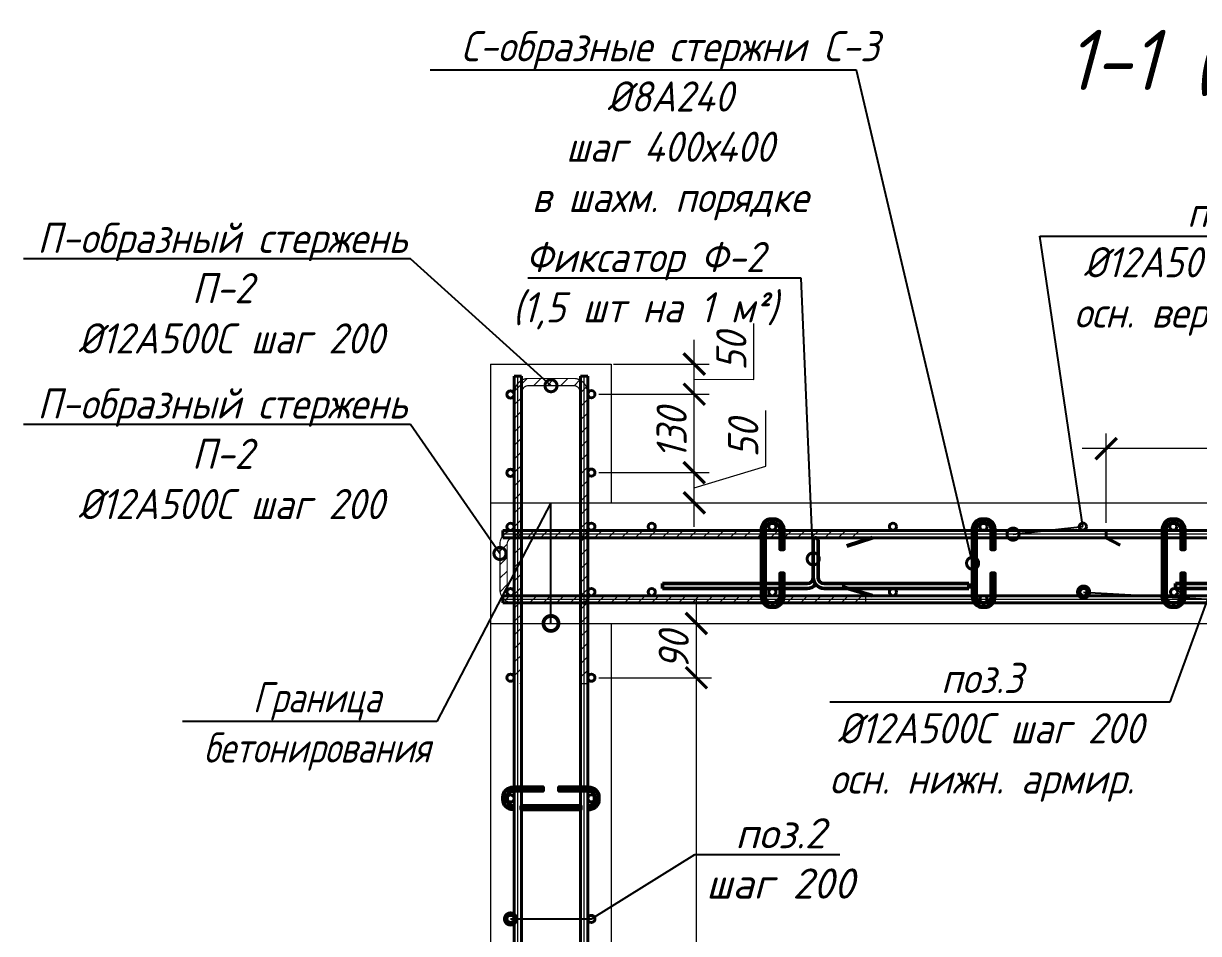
# Model space of a CAD drawing. Header units: millimetres. Extents: x 504091 to 2165846, y 135022 to 442887.
# Drawn here: x 1171736 to 1173684, y 229591 to 231100 of the extents above; entities that cross this region are included whole.
import ezdxf
from ezdxf import colors
from ezdxf.entities.mleader import LeaderData, LeaderLine
from ezdxf.math import Vec2, Vec3

# ---------------------------------------------------------------- set-up
doc = ezdxf.new("R2010")
doc.units = ezdxf.units.MM
doc.layers.get('Defpoints').update_dxf_attribs({"color": 255})
doc.layers.add('!Defpoints', color=255, linetype='Continuous', lineweight=5, plot=False)
for name, color, linetype, lineweight in [('Аннотация', 7, 'Continuous', 9), ('Арматура 12', 26, 'Continuous', 50), ('К_Арматура 8', 134, 'Continuous', 50), ('КР_Арматура 12', 174, 'Continuous', 40), ('Монолит тонкий', 204, 'Continuous', 9), ('Размер', 7, 'Continuous', 13), ('Размеры КР', 164, 'Continuous', 9)]:
    doc.layers.add(name, color=color, linetype=linetype, lineweight=lineweight)
doc.styles.add('GOST 2.304_new', font='isocpeur.ttf', dxfattribs={"width": 0.9, "oblique": 15})
doc.linetypes.add('зигзаг', pattern='A,0.00254,-5.08,[131,ltypeshp.shx,S=5.08,R=0,X=-5.08,Y=0],-10.16,[131,ltypeshp.shx,S=5.08,R=180,X=5.08,Y=0],-5.08', length=20.32254)
doc.dimstyles.new('SPDS 1_20', dxfattribs={"dimscale": 20, "dimtxt": 2.5, "dimasz": 1.77, "dimexe": 1.25, "dimexo": 0.625, "dimtad": 1, "dimdec": 0, "dimrnd": 0.001, "dimtxsty": 'GOST 2.304_new', "dimblk": 'ARCHTICK', "dimcen": 2.5, "dimdle": 2, "dimclrt": 256, "dimadec": 0, "dimazin": 2, "dimtfac": 0.75, "dimtdec": 0, "dimtmove": 1, "dimatfit": 3, "dimfxl": 0, "dimtolj": 1, "dimlwd": 9, "dimlwe": 9, "dimarcsym": 0})

# ---------------------------------------------------------------- blocks, each defined once
blk = doc.blocks.new('_ArchTick')
at = {"color": 0, "linetype": 'ByBlock', "const_width": 0.15}
blk.add_lwpolyline([(-0.5, -0.5), (0.5, 0.5)], dxfattribs=at)
blk = doc.blocks.new('*D2260')
at = {"layer": 'Defpoints', "color": 0, "lineweight": 20, "transparency": 16777216}
for p in [(1173530.4, 230395.1), (1173530.4, 230259.4), (1174030.4, 230253.4)]:
    blk.add_point(p, dxfattribs=at)
at = {"layer": 'Размеры КР', "color": 0, "lineweight": 9, "transparency": 16777216}
for p, q in [((1173530.4, 230271.9), (1173530.4, 230420.1)), ((1174030.4, 230265.9), (1174030.4, 230420.1)), ((1174070.4, 230395.1), (1173490.4, 230395.1))]:
    blk.add_line(p, q, dxfattribs=at)
at = {"layer": 'Размеры КР', "color": 0, "lineweight": 9, "transparency": 16777216, "xscale": 35.4, "yscale": 35.4, "zscale": 35.4, "rotation": 180}
blk.add_blockref('_ArchTick', (1173530.4, 230395.1), dxfattribs=at)
at = {"layer": 'Размеры КР', "color": 0, "lineweight": 9, "transparency": 16777216, "xscale": 35.4, "yscale": 35.4, "zscale": 35.4}
blk.add_blockref('_ArchTick', (1174030.4, 230395.1), dxfattribs=at)
at = {"layer": 'Размеры КР', "lineweight": 20, "transparency": 16777216, "insert": (1173780.4, 230432.6), "char_height": 50, "attachment_point": 5, "style": 'GOST 2.304_new'}
blk.add_mtext('\\A1;500', dxfattribs=at)
blk = doc.blocks.new('_DotSmall')
at = {"color": 0, "linetype": 'ByBlock', "lineweight": 35, "const_width": 0.5}
blk.add_lwpolyline([(-0.0625, 0, 1), (0.0625, 0, 1)], format="xyb", close=True, dxfattribs=at)
blk = doc.blocks.new('*D2268')
at = {"layer": 'Defpoints', "color": 0, "lineweight": 20, "transparency": 16777216}
for p in [(1172677, 230015.3), (1172851.1, 230015.3), (1172677, 228215.3)]:
    blk.add_point(p, dxfattribs=at)
at = {"layer": 'Размеры КР', "color": 0, "lineweight": 9, "transparency": 16777216}
for p, q in [((1172851.1, 228175.3), (1172851.1, 230055.3)), ((1172689.5, 230015.3), (1172876.1, 230015.3)), ((1172689.5, 228215.3), (1172876.1, 228215.3))]:
    blk.add_line(p, q, dxfattribs=at)
at = {"layer": 'Размеры КР', "color": 0, "lineweight": 9, "transparency": 16777216, "xscale": 35.4, "yscale": 35.4, "zscale": 35.4}
for p, rotation in [((1172851.1, 230015.3), 90), ((1172851.1, 228215.3), 270)]:
    blk.add_blockref('_ArchTick', p, dxfattribs=dict(at, rotation=rotation))
at = {"layer": 'Размеры КР', "lineweight": 20, "transparency": 16777216, "insert": (1172813.6, 229115.3), "char_height": 50, "attachment_point": 5, "rotation": 90, "style": 'GOST 2.304_new'}
blk.add_mtext('\\A1;200х9=1800', dxfattribs=at)
blk = doc.blocks.new('*D2269')
at = {"layer": 'Defpoints', "color": 0, "lineweight": 20, "transparency": 16777216}
for p in [(1172710, 230105.3), (1172851.1, 230105.3), (1172677, 230015.3)]:
    blk.add_point(p, dxfattribs=at)
at = {"layer": 'Размеры КР', "color": 0, "lineweight": 9, "transparency": 16777216}
for p, q in [((1172851.1, 229975.3), (1172851.1, 230145.3)), ((1172722.5, 230105.3), (1172876.1, 230105.3)), ((1172689.5, 230015.3), (1172876.1, 230015.3))]:
    blk.add_line(p, q, dxfattribs=at)
at = {"layer": 'Размеры КР', "color": 0, "lineweight": 9, "transparency": 16777216, "xscale": 35.4, "yscale": 35.4, "zscale": 35.4}
for p, rotation in [((1172851.1, 230105.3), 90), ((1172851.1, 230015.3), 270)]:
    blk.add_blockref('_ArchTick', p, dxfattribs=dict(at, rotation=rotation))
at = {"layer": 'Размеры КР', "lineweight": 20, "transparency": 16777216, "insert": (1172813.6, 230060.3), "char_height": 50, "attachment_point": 5, "rotation": 90, "style": 'GOST 2.304_new'}
blk.add_mtext('\\A1;90', dxfattribs=at)
blk = doc.blocks.new('*D2306')
at = {"layer": 'Defpoints', "color": 0, "lineweight": 20, "transparency": 16777216}
for p in [(1172677, 230355.3), (1172847.6, 230355.3), (1172710, 230305.3)]:
    blk.add_point(p, dxfattribs=at)
at = {"layer": 'Размеры КР', "color": 0, "lineweight": 9, "transparency": 16777216}
for p, q in [((1172966.3, 230366), (1172966.3, 230458.4)), ((1172847.6, 230265.3), (1172847.6, 230395.3)), ((1172689.5, 230355.3), (1172872.6, 230355.3)), ((1172847.6, 230330.3), (1172966.3, 230366)), ((1172722.5, 230305.3), (1172872.6, 230305.3))]:
    blk.add_line(p, q, dxfattribs=at)
at = {"layer": 'Размеры КР', "color": 0, "lineweight": 9, "transparency": 16777216, "xscale": 35.4, "yscale": 35.4, "zscale": 35.4}
for p, rotation in [((1172847.6, 230355.3), 90), ((1172847.6, 230305.3), 270)]:
    blk.add_blockref('_ArchTick', p, dxfattribs=dict(at, rotation=rotation))
at = {"layer": 'Размеры КР', "lineweight": 20, "transparency": 16777216, "insert": (1172928.8, 230412.2), "char_height": 50, "attachment_point": 5, "rotation": 90, "style": 'GOST 2.304_new'}
blk.add_mtext('\\A1;50', dxfattribs=at)
blk = doc.blocks.new('*D2307')
at = {"layer": 'Defpoints', "color": 0, "lineweight": 20, "transparency": 16777216}
for p in [(1172677, 230485.3), (1172847.6, 230485.3), (1172677, 230355.3)]:
    blk.add_point(p, dxfattribs=at)
at = {"layer": 'Размеры КР', "color": 0, "lineweight": 9, "transparency": 16777216}
for p, q in [((1172847.6, 230315.3), (1172847.6, 230525.3)), ((1172689.5, 230485.3), (1172872.6, 230485.3)), ((1172689.5, 230355.3), (1172872.6, 230355.3))]:
    blk.add_line(p, q, dxfattribs=at)
at = {"layer": 'Размеры КР', "color": 0, "lineweight": 9, "transparency": 16777216, "xscale": 35.4, "yscale": 35.4, "zscale": 35.4}
for p, rotation in [((1172847.6, 230485.3), 90), ((1172847.6, 230355.3), 270)]:
    blk.add_blockref('_ArchTick', p, dxfattribs=dict(at, rotation=rotation))
at = {"layer": 'Размеры КР', "lineweight": 20, "transparency": 16777216, "insert": (1172810.1, 230420.3), "char_height": 50, "attachment_point": 5, "rotation": 90, "style": 'GOST 2.304_new'}
blk.add_mtext('\\A1;130', dxfattribs=at)
blk = doc.blocks.new('*D2308')
at = {"layer": 'Defpoints', "color": 0, "lineweight": 20, "transparency": 16777216}
for p in [(1172701.5, 230535.3), (1172847.6, 230535.3), (1172677, 230485.3)]:
    blk.add_point(p, dxfattribs=at)
at = {"layer": 'Размеры КР', "color": 0, "lineweight": 9, "transparency": 16777216}
for p, q in [((1172946.6, 230510), (1172946.6, 230602.4)), ((1172847.6, 230445.3), (1172847.6, 230575.3)), ((1172714, 230535.3), (1172872.6, 230535.3)), ((1172847.6, 230510.3), (1172946.6, 230510)), ((1172689.5, 230485.3), (1172872.6, 230485.3))]:
    blk.add_line(p, q, dxfattribs=at)
at = {"layer": 'Размеры КР', "color": 0, "lineweight": 9, "transparency": 16777216, "xscale": 35.4, "yscale": 35.4, "zscale": 35.4}
for p, rotation in [((1172847.6, 230535.3), 90), ((1172847.6, 230485.3), 270)]:
    blk.add_blockref('_ArchTick', p, dxfattribs=dict(at, rotation=rotation))
at = {"layer": 'Размеры КР', "lineweight": 20, "transparency": 16777216, "insert": (1172909.1, 230556.2), "char_height": 50, "attachment_point": 5, "rotation": 90, "style": 'GOST 2.304_new'}
blk.add_mtext('\\A1;50', dxfattribs=at)

msp = doc.modelspace()

# ---------------------------------------------------------------- hatches: boundary and pattern name
at = {"layer": 'Размер', "lineweight": 13, "transparency": 33554687}
h = msp.add_hatch(dxfattribs=at)
h.set_pattern_fill('ANSI31', color=256, scale=5)
h.set_pattern_definition([(45, (5777.716, 0), (-11.22532015, 11.22532015), [])])
edge = h.paths.add_edge_path()
edge.add_line((1172550.23, 230005.3462), (1172550.357, 230489.5483))
edge.add_arc((1172572.257, 230489.5483), 21.9, 90, 180, ccw=False)
edge.add_line((1172572.257, 230511.4483), (1172648.0523, 230511.4483))
edge.add_arc((1172648.0523, 230489.5483), 21.9, 0, 90, ccw=False)
edge.add_line((1172669.9523, 230489.5483), (1172669.9523, 230005.3462))
edge.add_line((1172669.9523, 230005.3462), (1172657.9523, 230005.3462))
edge.add_line((1172657.9523, 230005.3462), (1172657.9523, 230489.5483))
edge.add_arc((1172648.0523, 230489.5483), 9.9, 0, 90)
edge.add_line((1172648.0523, 230499.4483), (1172572.257, 230499.4483))
edge.add_arc((1172572.257, 230489.5483), 9.9, 90, 180)
edge.add_line((1172562.357, 230489.5483), (1172562.23, 230005.3462))
edge.add_line((1172562.23, 230005.3462), (1172550.23, 230005.3462))
h = msp.add_hatch(dxfattribs=at)
h.set_pattern_fill('ANSI31', color=256, scale=5)
h.set_pattern_definition([(45, (7466.315, -12), (-11.22532015, 11.22532015), [])])
edge = h.paths.add_edge_path()
edge.add_line((1173131.6379, 230259.0796), (1172547.4358, 230258.9526))
edge.add_arc((1172547.4358, 230237.0526), 21.9, 90, 180)
edge.add_line((1172525.5358, 230237.0526), (1172525.5358, 230161.2574))
edge.add_arc((1172547.4358, 230161.2574), 21.9, 180, 270)
edge.add_line((1172547.4358, 230139.3574), (1173131.6379, 230139.3574))
edge.add_line((1173131.6379, 230139.3574), (1173131.6379, 230151.3574))
edge.add_line((1173131.6379, 230151.3574), (1172547.4358, 230151.3574))
edge.add_arc((1172547.4358, 230161.2574), 9.9, 180, 270, ccw=False)
edge.add_line((1172537.5358, 230161.2574), (1172537.5358, 230237.0526))
edge.add_arc((1172547.4358, 230237.0526), 9.9, 90, 180, ccw=False)
edge.add_line((1172547.4358, 230246.9526), (1173131.6379, 230247.0796))
edge.add_line((1173131.6379, 230247.0796), (1173131.6379, 230259.0796))

# ---------------------------------------------------------------- linework, layer by layer
at = {"layer": '!Defpoints', "lineweight": 15, "ltscale": 100}
for p, q in [((1172555.047, 227910.126), (1172555.047, 230515.3471)), ((1174377.1785, 230253.3574), (1172530.047, 230253.3574)), ((1172530.047, 230145.3574), (1174740.047, 230145.3574))]:
    msp.add_line(p, q, dxfattribs=at)
msp.add_lwpolyline([(1172689.047, 227906.144, -0.414213562), (1172665.047, 227930.144), (1172665.047, 230515.3471)], format="xyb", dxfattribs=at)
at = {"layer": 'Арматура 12', "lineweight": 53, "ltscale": 20}
for p, q in [((1173143.0393, 230247.0796), (1173100.7194, 230233.2996)), ((1173143.0393, 230151.3574), (1173092.9167, 230165.811))]:
    msp.add_line(p, q, dxfattribs=at)
for points in [[(1172550.23, 230005.3462, 2, 2, 0), (1172550.357, 230489.5483, 2, 2, -0.414213562), (1172572.257, 230511.4483, 2, 2, 0), (1172648.0523, 230511.4483, 2, 2, -0.414213562), (1172669.9523, 230489.5483, 2, 2, 0), (1172669.9523, 230005.3462, 2, 2, 0), (1172657.9523, 230005.3462, 2, 2, 0), (1172657.9523, 230489.5483, 2, 2, 0.414213562), (1172648.0523, 230499.4483, 2, 2, 0), (1172572.257, 230499.4483, 2, 2, 0.414213562), (1172562.357, 230489.5483, 2, 2, 0), (1172562.23, 230005.3462, 0, 0, 0)], [(1173131.6379, 230259.0796, 2, 2, 0), (1172547.4358, 230258.9526, 2, 2, 0.414213562), (1172525.5358, 230237.0526, 2, 2, 0), (1172525.5358, 230161.2574, 2, 2, 0.414213562), (1172547.4358, 230139.3574, 2, 2, 0), (1173131.6379, 230139.3574, 2, 2, 0), (1173131.6379, 230151.3574, 2, 2, 0), (1172547.4358, 230151.3574, 2, 2, -0.414213562), (1172537.5358, 230161.2574, 2, 2, 0), (1172537.5358, 230237.0526, 2, 2, -0.414213562), (1172547.4358, 230246.9526, 2, 2, 0), (1173131.6379, 230247.0796, 0, 0, 0)]]:
    msp.add_lwpolyline(points, format="xyseb", close=True, dxfattribs=at)
for points in [[(1172965.2373, 230259.3574, -0.47562841), (1172975.5407, 230271.8747), (1172979.386, 230271.8747, -0.414213562), (1172989.886, 230261.3747), (1172989.886, 230228.3343), (1172995.886, 230228.3343), (1172995.886, 230261.3747, 0.414213562), (1172979.386, 230277.8747), (1172975.5407, 230277.8747, 0.450483028), (1172959.147, 230259.3574, 0.242110317)], [(1173315.2373, 230259.3574, -0.47562841), (1173325.5407, 230271.8747), (1173329.386, 230271.8747, -0.414213562), (1173339.886, 230261.3747), (1173339.886, 230228.3343), (1173345.886, 230228.3343), (1173345.886, 230261.3747, 0.414213562), (1173329.386, 230277.8747), (1173325.5407, 230277.8747, 0.450483028), (1173309.147, 230259.3574, 0.242110317)], [(1173629.9632, 230259.3757, -0.47562841), (1173640.2666, 230271.893), (1173644.1119, 230271.893, -0.414213562), (1173654.6119, 230261.393), (1173654.6119, 230228.3526), (1173660.6119, 230228.3526), (1173660.6119, 230261.393, 0.414213562), (1173644.1119, 230277.893), (1173640.2666, 230277.893, 0.450483028), (1173623.8729, 230259.3757, 0.242110317)], [(1172959.0407, 230150.9709), (1172959.0407, 230149.2147, 0.414213562), (1172975.5407, 230132.7147), (1172979.386, 230132.7147, 0.414213562), (1172995.886, 230149.2147), (1172995.886, 230188.1446), (1172989.886, 230188.1446), (1172989.886, 230149.2147, -0.414213562), (1172979.386, 230138.7147), (1172975.5407, 230138.7147, -0.414213562), (1172965.0407, 230149.2147), (1172965.0407, 230150.9709)], [(1173309.0407, 230150.9709), (1173309.0407, 230149.2147, 0.414213562), (1173325.5407, 230132.7147), (1173329.386, 230132.7147, 0.414213562), (1173345.886, 230149.2147), (1173345.886, 230188.1446), (1173339.886, 230188.1446), (1173339.886, 230149.2147, -0.414213562), (1173329.386, 230138.7147), (1173325.5407, 230138.7147, -0.414213562), (1173315.0407, 230149.2147), (1173315.0407, 230150.9709)], [(1173623.7666, 230150.9892), (1173623.7666, 230149.233, 0.414213562), (1173640.2666, 230132.733), (1173644.1119, 230132.733, 0.414213562), (1173660.6119, 230149.233), (1173660.6119, 230188.1629), (1173654.6119, 230188.1629), (1173654.6119, 230149.233, -0.414213562), (1173644.1119, 230138.733), (1173640.2666, 230138.733, -0.414213562), (1173629.7666, 230149.233), (1173629.7666, 230150.9892)], [(1172549.047, 229796.9245), (1172547.547, 229796.9245, -0.414213562), (1172531.047, 229813.4245), (1172531.047, 229817.2698, -0.414213562), (1172547.547, 229833.7698), (1172596.4769, 229833.7698), (1172596.4769, 229827.7698), (1172547.547, 229827.7698, 0.414213562), (1172537.047, 229817.2698), (1172537.047, 229813.4245, 0.414213562), (1172547.547, 229802.9245), (1172549.047, 229802.9245)], [(1172671.047, 229803.0301, 0.460305877), (1172683.047, 229813.4245), (1172683.047, 229817.2698, 0.414213562), (1172672.547, 229827.7698), (1172623.6314, 229827.7698), (1172623.6314, 229833.7698), (1172672.547, 229833.7698, -0.414213562), (1172689.047, 229817.2698), (1172689.047, 229813.4245, -0.441038441), (1172671.047, 229796.9757, -0.242110317)]]:
    msp.add_lwpolyline(points, format="xyb", dxfattribs=at)
for points in [[(1172965.0407, 230151.3574), (1172965.0407, 230258.9709), (1172959.0407, 230258.9709), (1172959.0407, 230151.3574)], [(1173315.0407, 230151.3574), (1173315.0407, 230258.9709), (1173309.0407, 230258.9709), (1173309.0407, 230151.3574)], [(1173629.7666, 230151.3757), (1173629.7666, 230258.9892), (1173623.7666, 230258.9892), (1173623.7666, 230151.3757)]]:
    msp.add_lwpolyline(points, dxfattribs=at)
msp.add_lwpolyline([(1172561.047, 229802.9245), (1172659.047, 229802.9245), (1172659.047, 229796.9245), (1172561.047, 229796.9245)], close=True, dxfattribs=at)
at = {"layer": 'К_Арматура 8', "ltscale": 40}
for p, q in [((1173044.8202, 230243.3574), (1173044.8202, 230181.3513)), ((1173052.8202, 230243.3574), (1173052.8202, 230181.3513)), ((1172794.8202, 230171.3513), (1173034.8202, 230171.3513)), ((1172794.8202, 230171.3513), (1172794.8202, 230163.3513)), ((1172794.8202, 230163.3513), (1173034.8202, 230163.3513)), ((1173302.8202, 230171.3513), (1173062.8202, 230171.3513)), ((1173302.8202, 230163.3513), (1173062.8202, 230163.3513)), ((1173302.8202, 230171.3513), (1173302.8202, 230163.3513)), ((1173645.6277, 230171.3513), (1173885.6277, 230171.3513)), ((1173645.6277, 230171.3513), (1173645.6277, 230163.3513)), ((1173645.6277, 230163.3513), (1173885.6277, 230163.3513))]:
    msp.add_line(p, q, dxfattribs=at)
for centre, radius, start, end in [((1173048.8202, 230243.3574), 4, 0, 180), ((1173034.8202, 230181.3513), 10, 270, 0), ((1173062.8202, 230181.3513), 18, 180, 270), ((1173062.8202, 230181.3513), 10, 180, 270), ((1173034.8202, 230181.3513), 18, 270, 321.0575587)]:
    msp.add_arc(centre, radius, start, end, dxfattribs=at)
at = {"layer": 'КР_Арматура 12', "ltscale": 12}
for p, q in [((1172549.047, 230515.3471), (1172561.047, 230515.3471)), ((1172659.047, 230515.3471), (1172671.047, 230515.3471)), ((1172530.047, 230247.3574), (1172530.047, 230259.3574)), ((1174338.4256, 230259.3574), (1172530.047, 230259.3574)), ((1173530.4161, 230247.3574), (1173530.4161, 230259.3574)), ((1174335.7979, 230247.3574), (1172530.047, 230247.3574)), ((1173530.4161, 230247.3574), (1173553.938, 230234.9968)), ((1172530.047, 230139.3574), (1172530.047, 230151.3574)), ((1172530.047, 230151.3574), (1174740.047, 230151.3574)), ((1172530.047, 230139.3574), (1174740.047, 230139.3574))]:
    msp.add_line(p, q, dxfattribs=at)
for points in [[(1172579.047, 227900.144, -0.414213562), (1172549.047, 227930.144), (1172549.047, 230515.3471)], [(1172579.047, 227912.144, -0.414213562), (1172561.047, 227930.144), (1172561.047, 230515.3471)], [(1172689.047, 227900.144, -0.414213562), (1172659.047, 227930.144), (1172659.047, 230515.3471)], [(1172689.047, 227912.144, -0.414213562), (1172671.047, 227930.144), (1172671.047, 230515.3471)]]:
    msp.add_lwpolyline(points, format="xyb", dxfattribs=at)
for centre in [(1172543.0481, 230484.9607), (1172677.0158, 230485.3471), (1172543.0481, 230354.9607), (1172677.0158, 230355.3471), (1172543.0481, 230265.3574), (1172677.0158, 230265.7438), (1172777.047, 230265.7438), (1172977.047, 230265.7438), (1173177.047, 230265.7438), (1173327.047, 230265.7438), (1173491.7729, 230265.7621), (1173641.7729, 230265.7621), (1172543.0481, 230157.3574), (1172677.0158, 230157.3574), (1172777.047, 230157.3574), (1172977.047, 230157.3574), (1173177.047, 230157.3574), (1173493.047, 230157.3574), (1173643.047, 230157.3574), (1173327.047, 230145.3574), (1172543.047, 230015.3471), (1172677.047, 230015.3471), (1172543.047, 229815.3471), (1172677.047, 229815.3471), (1172543.047, 229615.3471), (1172677.047, 229615.3471)]:
    msp.add_circle(centre, 6, dxfattribs=at)
at = {"layer": 'Монолит тонкий', "lineweight": 15, "ltscale": 100}
for p, q in [((1172510.047, 230535.3471), (1172510.047, 228165.3471)), ((1172510.047, 230535.3471), (1172710.047, 230535.3471)), ((1172710.047, 230535.3471), (1172710.047, 230305.3471)), ((1172710.047, 230305.3471), (1174460.047, 230305.3471)), ((1172710.047, 230105.3471), (1174260.047, 230105.3471)), ((1172710.047, 230105.3471), (1172710.047, 228165.3471))]:
    msp.add_line(p, q, dxfattribs=at)
at = {"layer": 'Размеры КР', "linetype": 'зигзаг', "lineweight": 20}
for p, q in [((1172510.047, 230305.3471), (1172710.047, 230305.3471)), ((1172510.047, 230105.3471), (1172710.047, 230105.3471))]:
    msp.add_line(p, q, dxfattribs=at)

# ---------------------------------------------------------------- texts
at = {"layer": 'Аннотация', "lineweight": 9, "insert": (1171908.2545, 231089.5083), "char_height": 100, "attachment_point": 1, "line_spacing_factor": 1.022766, "style": 'GOST 2.304_new'}
msp.add_mtext_dynamic_manual_height_columns('\\pi1556.23442;1-1 (М 1:50)', width=3792.212584, gutter_width=1000, heights=[793.4837], dxfattribs=at)

# ---------------------------------------------------------------- dimensions: what is measured, and where the dimension line sits
at = {"layer": 'Размеры КР', "lineweight": 20}
for base, p1, p2, picture, middle in [((1172847.5622, 230535.3471), (1172677.0158, 230485.3471), (1172701.516, 230535.3471), '*D2308', (1172946.5903, 230522.4787)), ((1172851.1272, 230105.3471), (1172677.047, 230015.3471), (1172710.047, 230105.3471), '*D2269', (1172851.1272, 230060.3471))]:
    dim = msp.add_linear_dim(base=base, p1=p1, p2=p2, angle=90, dimstyle='SPDS 1_20', dxfattribs=at)
    dim.commit()
    dim.dimension.update_dxf_attribs({"geometry": picture, "text_midpoint": middle, "dimtype": 160})
for base, p1, p2, picture, middle in [((1172847.5622, 230485.3471), (1172677.0158, 230355.3471), (1172677.0158, 230485.3471), '*D2307', (1172810.0622, 230420.3471)), ((1172847.5622, 230355.3471), (1172710.047, 230305.3471), (1172677.0158, 230355.3471), '*D2306', (1172928.8122, 230378.4721))]:
    dim = msp.add_linear_dim(base=base, p1=p1, p2=p2, angle=90, dimstyle='SPDS 1_20', dxfattribs=at)
    dim.commit()
    dim.dimension.update_dxf_attribs({"geometry": picture, "text_midpoint": middle})
dim = msp.add_linear_dim(base=(1173530.4161, 230395.1211), p1=(1174030.4161, 230253.3574), p2=(1173530.4161, 230259.3574), dimstyle='SPDS 1_20', dxfattribs=at)
dim.commit()
dim.dimension.update_dxf_attribs({"geometry": '*D2260', "text_midpoint": (1173780.4161, 230432.6211)})
dim = msp.add_linear_dim(base=(1172851.1272, 230015.3471), p1=(1172677.047, 228215.3471), p2=(1172677.047, 230015.3471), angle=90, text='200х9=<>', dimstyle='SPDS 1_20', dxfattribs=at)
dim.commit()
dim.dimension.update_dxf_attribs({"geometry": '*D2268', "text_midpoint": (1172813.6272, 229115.3471)})

# ---------------------------------------------------------------- leaders
at = {"layer": 'Размер', "ltscale": 20}
ml = msp.add_multileader_mtext('Standard', dxfattribs=at)
ml.set_content('\\A1;С-образные стержни С-3 %%C8А240\\Pшаг 400х400\\Pв шахм. порядке ', color=256, style='GOST 2.304_new')
ml.set_leader_properties()
ml.set_arrow_properties(name='DOTSMALL')
ml.build(insert=Vec2(0, 0))
ml.multileader.update_dxf_attribs({"text_left_attachment_type": 6, "text_right_attachment_type": 6, "arrow_head_size": 40})
ctx = ml.context
ctx.base_point, ctx.char_height, ctx.arrow_head_size, ctx.landing_gap_size, ctx.plane_origin = Vec3(1172506.5493, 231022.3276), 50, 40, 0, Vec3(1175655.6195, 261325.2448)
ctx.left_attachment, ctx.right_attachment, ctx.text_align_type = 6, 6, 1
notes = []
notes.append((ctx, [(1, (1, 1, 0), (1173116.434, 231022.3276), (-1, 0), 8, [(1, [(1173309.0407, 230205.1641)], 0, [])])]))
ctx.mtext.insert, ctx.mtext.width, ctx.mtext.alignment, ctx.mtext.flow_direction = Vec3(1172807.4916, 231087.3276), 691.770084, 2, 5
ml = msp.add_multileader_mtext('Standard', dxfattribs=at)
ml.set_content('\\A1;поз.3\\P %%C12А500С шаг 200\\Pосн. верхн. армир.', color=256, style='GOST 2.304_new')
ml.set_leader_properties()
ml.set_arrow_properties(name='DOTSMALL')
ml.build(insert=Vec2(0, 0))
ml.multileader.update_dxf_attribs({"text_left_attachment_type": 6, "text_right_attachment_type": 6, "arrow_head_size": 40})
ctx = ml.context
ctx.base_point, ctx.char_height, ctx.arrow_head_size, ctx.landing_gap_size, ctx.plane_origin = Vec3(1173428.7199, 230747.5253), 50, 40, 0, Vec3(1175788.6086, 259962.4252)
ctx.left_attachment, ctx.right_attachment, ctx.text_align_type = 6, 6, 1
notes.append((ctx, [(0, (1, 1, 0), (1173420.7199, 230747.5253), (1, 0), 8, [(1, [(1173376.1525, 230253.3574), (1173491.7729, 230265.7621)], 0, [])])]))
ctx.mtext.insert, ctx.mtext.width, ctx.mtext.alignment, ctx.mtext.flow_direction = Vec3(1173732.2135, 230812.5253), 896.133701, 2, 5
ml = msp.add_multileader_mtext('Standard', dxfattribs=at)
ml.set_content('\\A1;П-образный стержень П-2\\P %%C12А500С шаг 200', color=256, style='GOST 2.304_new')
ml.set_leader_properties()
ml.set_arrow_properties(name='DOTSMALL')
ml.build(insert=Vec2(0, 0))
ml.multileader.update_dxf_attribs({"text_left_attachment_type": 6, "text_right_attachment_type": 6, "arrow_head_size": 40})
ctx = ml.context
ctx.base_point, ctx.char_height, ctx.arrow_head_size, ctx.landing_gap_size, ctx.plane_origin = Vec3(1171761.9839, 230709.5689), 50, 40, 0, Vec3(1174306.2569, 260500.7075)
ctx.left_attachment, ctx.right_attachment, ctx.text_align_type = 6, 6, 1
notes.append((ctx, [(1, (1, 1, 0), (1172376.9712, 230709.5689), (-1, 0), 8, [(1, [(1172610.1546, 230499.4483)], 0, [])])]))
ctx.mtext.insert, ctx.mtext.width, ctx.mtext.alignment, ctx.mtext.flow_direction = Vec3(1172065.4775, 230769.5689), 627.027399, 2, 5
ml = msp.add_multileader_mtext('Standard', dxfattribs=at)
ml.set_content('\\A1;Фиксатор Ф-2 \\P(1,5 шт на 1 м²)', color=256, style='GOST 2.304_new')
ml.set_leader_properties()
ml.set_arrow_properties(name='DOTSMALL')
ml.build(insert=Vec2(0, 0))
ml.multileader.update_dxf_attribs({"text_left_attachment_type": 6, "text_right_attachment_type": 6, "arrow_head_size": 40})
ctx = ml.context
ctx.base_point, ctx.char_height, ctx.arrow_head_size, ctx.landing_gap_size, ctx.plane_origin = Vec3(1172515.0726, 230677.8037), 50, 40, 0, Vec3(1172060.2435, 259223.8305)
ctx.left_attachment, ctx.right_attachment, ctx.text_align_type = 6, 6, 1
notes.append((ctx, [(0, (1, 1, 0), (1173024.7907, 230677.8037), (-1, 0), 8, [(1, [(1173044.8202, 230212.3543)], 0, [])])]))
ctx.mtext.insert, ctx.mtext.rotation, ctx.mtext.width, ctx.mtext.alignment, ctx.mtext.flow_direction = Vec3(1172765.9316, 230737.8037), 6.283185307, 543.43425, 2, 5
ml = msp.add_multileader_mtext('Standard', dxfattribs=at)
ml.set_content('\\A1;П-образный стержень П-2\\P %%C12А500С шаг 200', color=256, style='GOST 2.304_new')
ml.set_leader_properties()
ml.set_arrow_properties(name='DOTSMALL')
ml.build(insert=Vec2(0, 0))
ml.multileader.update_dxf_attribs({"text_left_attachment_type": 6, "text_right_attachment_type": 6, "arrow_head_size": 40})
ctx = ml.context
ctx.base_point, ctx.char_height, ctx.arrow_head_size, ctx.landing_gap_size, ctx.plane_origin = Vec3(1171761.9839, 230434.9221), 50, 40, 0, Vec3(1174306.2569, 260117.7084)
ctx.left_attachment, ctx.right_attachment, ctx.text_align_type = 6, 6, 1
notes.append((ctx, [(1, (1, 1, 0), (1172376.9712, 230434.9221), (-1, 0), 8, [(1, [(1172525.5358, 230221.3202)], 0, [])])]))
ctx.mtext.insert, ctx.mtext.width, ctx.mtext.alignment, ctx.mtext.flow_direction = Vec3(1172065.4775, 230494.9221), 627.027399, 2, 5
ml = msp.add_multileader_mtext('Standard', dxfattribs=at)
ml.set_content('\\A1;{\\W0.8;Граница бетонирования}', color=256, style='GOST 2.304_new')
ml.set_leader_properties()
ml.set_arrow_properties(name='DOTSMALL')
ml.build(insert=Vec2(0, 0))
ml.multileader.update_dxf_attribs({"text_left_attachment_type": 6, "text_right_attachment_type": 6, "arrow_head_size": 50})
ctx = ml.context
ctx.base_point, ctx.char_height, ctx.arrow_head_size, ctx.landing_gap_size, ctx.plane_origin = Vec3(1172031.3303, 229943.0004), 50, 50, 0, Vec3(1151227.6061, 375049.4503)
ctx.left_attachment, ctx.right_attachment, ctx.text_align_type = 6, 6, 1
notes.append((ctx, [(0, (1, 1, 0), (1172420.7277, 229943.0004), (-1, 0), 8, [(1, [(1172610.047, 230105.3471), (1172610.047, 230305.3471)], 0, [])])]))
ctx.mtext.insert, ctx.mtext.rotation, ctx.mtext.width, ctx.mtext.alignment, ctx.mtext.flow_direction = Vec3(1172222.029, 230008.0004), 6.283185307, 409.355297, 2, 5
ml = msp.add_multileader_mtext('Standard', dxfattribs=at)
ml.set_content('\\A1;поз.3\\P %%C12А500С шаг 200\\Pосн. нижн. армир.', color=256, style='GOST 2.304_new')
ml.set_leader_properties()
ml.set_arrow_properties(name='DOTSMALL')
ml.build(insert=Vec2(0, 0))
ml.multileader.update_dxf_attribs({"text_left_attachment_type": 6, "text_right_attachment_type": 6, "arrow_head_size": 40})
ctx = ml.context
ctx.base_point, ctx.char_height, ctx.arrow_head_size, ctx.landing_gap_size, ctx.plane_origin = Vec3(1173020.8746, 229974.8883), 50, 40, 0, Vec3(1175158.4774, 259208.7291)
ctx.left_attachment, ctx.right_attachment, ctx.text_align_type = 6, 6, 1
notes.append((ctx, [(1, (1, 1, 0), (1173635.8619, 229974.8883), (-1, 0), 8, [(0, [(1173493.047, 230157.3574), (1173698.4082, 230145.3574)], 0, [])])]))
ctx.mtext.insert, ctx.mtext.width, ctx.mtext.alignment, ctx.mtext.flow_direction = Vec3(1173324.3683, 230039.8883), 896.133701, 2, 5
ml = msp.add_multileader_mtext('Standard', dxfattribs=at)
ml.set_content('\\A1;{\\W1;поз.2\\Pшаг 200}', color=256, style='GOST 2.304_new')
ml.set_leader_properties()
ml.set_arrow_properties(name='DOTSMALL')
ml.build(insert=Vec2(0, 0))
ml.multileader.update_dxf_attribs({"text_left_attachment_type": 6, "text_right_attachment_type": 6, "dogleg_length": 4, "arrow_head_size": 40})
ctx = ml.context
ctx.base_point, ctx.char_height, ctx.arrow_head_size, ctx.landing_gap_size, ctx.plane_origin = Vec3(1172856.3816, 229722.4919), 50, 40, 0, Vec3(1218055.1056, 520400.1671)
ctx.left_attachment, ctx.right_attachment, ctx.text_align_type = 6, 6, 1
notes.append((ctx, [(0, (1, 1, 0), (1172848.3816, 229722.4919), (1, 0), 8, [(0, [(1172543.047, 229615.3471), (1172677.047, 229615.3471)], 0, [])])]))
ctx.mtext.insert, ctx.mtext.width, ctx.mtext.alignment, ctx.mtext.flow_direction = Vec3(1172990.2694, 229782.4919), 511.854399, 2, 5
for ctx, leaders in notes:
    for number, flags, end, landing, length, lines in leaders:
        leader = LeaderData()
        leader.index, (leader.has_last_leader_line, leader.has_dogleg_vector, leader.attachment_direction) = number, flags
        leader.last_leader_point, leader.dogleg_vector, leader.dogleg_length = Vec3(end), Vec3(landing), length
        for number, points, colour, breaks in lines:
            line = LeaderLine()
            line.index, line.vertices, line.color, line.breaks = number, Vec3.list(points), colors.encode_raw_color(colour), breaks
            leader.lines.append(line)
        ctx.leaders.append(leader)

doc.saveas('drawing.dxf')
